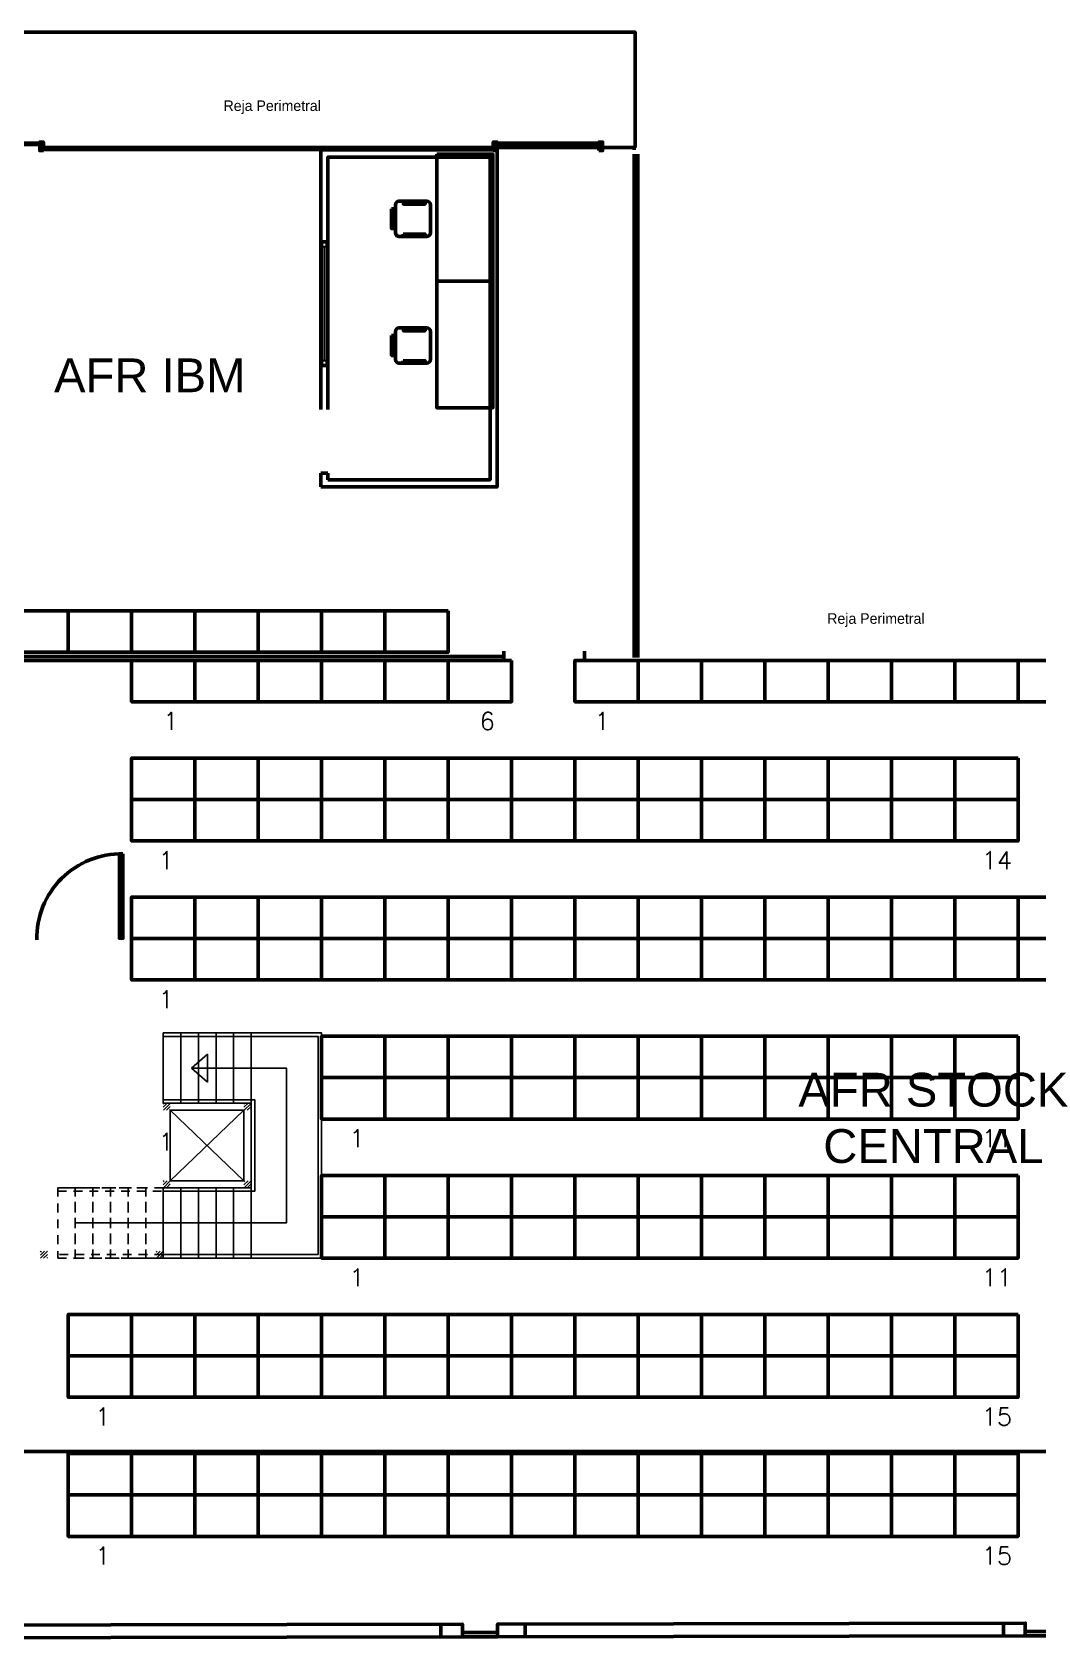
# Model space of a CAD drawing. Header units: millimetres. Extents: x 38 to 157, y 84 to 150.
# Drawn here: x 65.79 to 80.09, y 84.3 to 107.11 of the extents above; entities that cross this region are included whole.
import ezdxf

# ---------------------------------------------------------------- set-up
doc = ezdxf.new("R2010")
doc.units = ezdxf.units.MM
doc.linetypes.add('HIDDEN2', pattern=[0.1875, 0.125, -0.0625])
doc.layers.add('CARPINTERIA', color=252, linetype='Continuous')
doc.layers.add('VISTAS', color=251, linetype='Continuous')
doc.layers.add('Durlock', color=252, linetype='Continuous', lineweight=50)
doc.styles.add('IRI-OCASA-Layout R 9$0$Standard', font='arial.ttf')
doc.styles.add('OCASA_TODAS_r08$0$Standard', font='txt')
doc.styles.get("Standard").update_dxf_attribs({"font": 'txt.shx'})

# ---------------------------------------------------------------- blocks, each defined once
blk = doc.blocks.new('escalera livianas')
at = {"layer": 'VISTAS'}
h = blk.add_hatch(dxfattribs=at)
h.set_pattern_fill('ANSI31', color=1, scale=0.25, angle=-90, style=0)
h.set_pattern_definition([(315, (-461.102386, 761.53872), (0.0220970869, 0.0220970869), [])])
edge = h.paths.add_edge_path()
edge.add_line((-162.612188, -192.930271), (-162.512188, -192.930271))
edge.add_line((-162.512188, -192.930271), (-162.512188, -193.030271))
edge.add_line((-162.512188, -193.030271), (-162.612188, -193.030271))
edge.add_line((-162.612188, -193.030271), (-162.612188, -192.927583))
h = blk.add_hatch(dxfattribs=at)
h.set_pattern_fill('ANSI31', color=1, scale=0.25, angle=-90, style=0)
h.set_pattern_definition([(315, (-461.10235, 759.89141), (0.0220970869, 0.0220970869), [])])
edge = h.paths.add_edge_path()
edge.add_line((-162.612152, -194.577583), (-162.512152, -194.577583))
edge.add_line((-162.512152, -194.577583), (-162.512152, -194.677583))
edge.add_line((-162.512152, -194.677583), (-162.612152, -194.677583))
edge.add_line((-162.612152, -194.677583), (-162.612152, -194.574895))
h = blk.add_hatch(dxfattribs=at)
h.set_pattern_fill('ANSI31', color=1, scale=0.25, angle=-90, style=0)
h.set_pattern_definition([(315, (-460.102316, 759.79141), (0.0220970869, 0.0220970869), [])])
edge = h.paths.add_edge_path()
edge.add_line((-161.612118, -194.677583), (-161.512118, -194.677583))
edge.add_line((-161.512118, -194.677583), (-161.512118, -194.777583))
edge.add_line((-161.512118, -194.777583), (-161.612118, -194.777583))
edge.add_line((-161.612118, -194.777583), (-161.612118, -194.674895))
h = blk.add_hatch(dxfattribs=at)
h.set_pattern_fill('ANSI31', color=1, scale=0.25, angle=-90, style=0)
h.set_pattern_definition([(315, (-459.002352, 759.79141), (0.0220970869, 0.0220970869), [])])
edge = h.paths.add_edge_path()
edge.add_line((-160.512154, -194.677583), (-160.412154, -194.677583))
edge.add_line((-160.412154, -194.677583), (-160.412154, -194.777583))
edge.add_line((-160.412154, -194.777583), (-160.512154, -194.777583))
edge.add_line((-160.512154, -194.777583), (-160.512154, -194.674895))
h = blk.add_hatch(dxfattribs=at)
h.set_pattern_fill('ANSI31', color=1, scale=0.25, angle=-90, style=0)
h.set_pattern_definition([(315, (-460.102316, 758.644097), (0.0220970869, 0.0220970869), [])])
edge = h.paths.add_edge_path()
edge.add_line((-161.612118, -195.824895), (-161.512118, -195.824895))
edge.add_line((-161.512118, -195.824895), (-161.512118, -195.924895))
edge.add_line((-161.512118, -195.924895), (-161.612118, -195.924895))
edge.add_line((-161.612118, -195.924895), (-161.612118, -195.822207))
h = blk.add_hatch(dxfattribs=at)
h.set_pattern_fill('ANSI31', color=1, scale=0.25, angle=-90, style=0)
h.set_pattern_definition([(315, (-459.002352, 758.644097), (0.0220970869, 0.0220970869), [])])
edge = h.paths.add_edge_path()
edge.add_line((-160.512154, -195.824895), (-160.412154, -195.824895))
edge.add_line((-160.412154, -195.824895), (-160.412154, -195.924895))
edge.add_line((-160.412154, -195.924895), (-160.512154, -195.924895))
edge.add_line((-160.512154, -195.924895), (-160.512154, -195.822207))
at = {"layer": 'VISTAS', "color": 150, "linetype": 'HIDDEN2'}
for points in [[(-162.612183, -193.177583), (-162.612183, -194.677583), (-162.562255, -194.677583), (-162.562255, -193.177583), (-162.612183, -193.177583)], [(-161.612118, -193.177583), (-162.612118, -193.177583), (-162.612118, -193.427583), (-161.612118, -193.427583), (-161.612118, -193.177583)], [(-161.662046, -193.177583), (-161.662046, -194.677583), (-161.612118, -194.677583), (-161.612118, -193.177583), (-161.662046, -193.177583)], [(-161.612118, -193.427583), (-162.612118, -193.427583), (-162.612118, -193.677583), (-161.612118, -193.677583), (-161.612118, -193.427583)], [(-161.612154, -193.677583), (-162.612154, -193.677583), (-162.612154, -193.927583), (-161.612154, -193.927583), (-161.612154, -193.677583)], [(-161.612154, -193.927583), (-162.612154, -193.927583), (-162.612154, -194.177583), (-161.612154, -194.177583), (-161.612154, -193.927583)], [(-161.612154, -194.177583), (-162.612154, -194.177583), (-162.612154, -194.427583), (-161.612154, -194.427583), (-161.612154, -194.177583)], [(-161.612154, -194.427583), (-162.612154, -194.427583), (-162.612154, -194.677583), (-161.612154, -194.677583), (-161.612154, -194.427583)]]:
    blk.add_lwpolyline(points, dxfattribs=at)
at = {"layer": 'VISTAS', "color": 3}
for points in [[(-162.112183, -193.427583), (-162.112183, -193.427583), (-162.112183, -196.427583), (-159.912183, -196.427583), (-159.912183, -195.077583)], [(-159.912183, -195.077583), (-160.112154, -195.307583)], [(-159.912183, -195.077583), (-159.71219, -195.307583)], [(-160.112154, -195.307583), (-159.71219, -195.307583)]]:
    blk.add_lwpolyline(points, dxfattribs=at)
at = {"layer": 'VISTAS', "color": 150}
for points in [[(-161.612154, -194.677583), (-162.612154, -194.677583), (-162.612154, -194.927583), (-161.612154, -194.927583), (-161.612154, -194.677583)], [(-162.612118, -194.677583), (-162.612118, -196.927583), (-159.412188, -196.927583), (-159.41219, -194.677583), (-159.46219, -194.677583), (-159.46219, -196.877583), (-162.56219, -196.877583), (-162.56219, -194.677583), (-162.612118, -194.677583)], [(-161.612118, -194.677583), (-161.612154, -195.927583), (-160.412154, -195.927583), (-160.412154, -194.677583), (-160.362154, -194.677583), (-160.362154, -195.977583), (-161.662154, -195.977583), (-161.662046, -194.677583), (-161.612154, -194.677583)], [(-159.412154, -194.677583), (-160.412154, -194.677583), (-160.412154, -194.927583), (-159.412154, -194.927583), (-159.412154, -194.677583)], [(-161.612154, -194.927583), (-162.612154, -194.927583), (-162.612154, -195.177583), (-161.612154, -195.177583), (-161.612154, -194.927583)], [(-159.412154, -194.927583), (-160.412154, -194.927583), (-160.412154, -195.177583), (-159.412154, -195.177583), (-159.412154, -194.927583)], [(-161.612154, -195.177583), (-162.612154, -195.177583), (-162.612154, -195.427583), (-161.612154, -195.427583), (-161.612154, -195.177583)], [(-159.412154, -195.177583), (-160.412154, -195.177583), (-160.412154, -195.427583), (-159.412154, -195.427583), (-159.412154, -195.177583)], [(-161.612154, -195.427583), (-162.612154, -195.427583), (-162.612154, -195.677583), (-161.612154, -195.677583), (-161.612154, -195.427583)], [(-159.412154, -195.427583), (-160.412154, -195.427583), (-160.412154, -195.677583), (-159.412154, -195.677583), (-159.412154, -195.427583)], [(-161.612154, -195.677583), (-162.612154, -195.677583), (-162.612154, -195.927583), (-161.612154, -195.927583), (-161.612154, -195.677583)], [(-159.412154, -195.677583), (-160.412154, -195.677583), (-160.412154, -195.927583), (-159.412154, -195.927583), (-159.412154, -195.677583)]]:
    blk.add_lwpolyline(points, dxfattribs=at)
at = {"layer": 'VISTAS'}
for points in [[(-161.512118, -194.777583), (-160.512154, -194.777583), (-160.512154, -195.822207), (-161.512118, -195.824895), (-161.512118, -194.777583)], [(-161.512118, -194.777583), (-160.512154, -195.822207)], [(-160.512154, -194.777583), (-161.512118, -195.824895)]]:
    blk.add_lwpolyline(points, dxfattribs=at)
blk = doc.blocks.new('IRI-OCASA-Layout R 9$1$OCA_SILLA')
at = {"linetype": 'Continuous'}
for p, q in [((0.1049, 0.4983), (0.5023, 0.4983)), ((0.0549, 0.05), (0.0549, 0.4483)), ((0.5523, 0.4483), (0.5523, 0.05)), ((0.5023, 0), (0.1049, 0))]:
    blk.add_line(p, q, dxfattribs=at)
for points in [[(0.1654, 0.4663), (0.1654, 0.4876), (0.4749, 0.4876), (0.4749, 0.4663)], [(0, 0.1087), (0, 0.3889), (0.0427, 0.3889), (0.0427, 0.1087)], [(0.1681, 0.0207), (0.1681, 0.0394), (0.4749, 0.0394), (0.4749, 0.0207)]]:
    blk.add_lwpolyline(points, close=True, dxfattribs=at)
for centre, start, end in [((0.1049, 0.4483), 90, 180), ((0.5023, 0.4483), 0, 90), ((0.1049, 0.05), 180, 270), ((0.5023, 0.05), 270, 0)]:
    blk.add_arc(centre, 0.05, start, end, dxfattribs=at)
blk = doc.blocks.new('PF_1')
at = {"layer": 'CARPINTERIA'}
for p, q in [((-0.06, -0.07, 0.000008), (-0.06, -1.684945)), ((-0.033, -1.684945, 0.000008), (-0.033, -0.07, 0.000008)), ((-0.03, -1.684945), (-0.03, -0.07, 0.000008)), ((-0.027, -1.684945, 0.000008), (-0.027, -0.07, 0.000008)), ((0, -0.07, 0.000008), (0, -1.684945))]:
    blk.add_line(p, q, dxfattribs=at)
at = {"layer": 'CARPINTERIA', "color": 1}
for points in [[(0, 0), (0, -0.07), (-0.06, -0.07), (-0.06, 0)], [(-0.005, -0.005), (-0.005, -0.065), (-0.055, -0.065), (-0.055, -0.005)], [(0, -1.684945), (0, -1.754945), (-0.06, -1.754945), (-0.06, -1.684945)], [(-0.005, -1.689945), (-0.005, -1.749945), (-0.055, -1.749945), (-0.055, -1.689945)]]:
    blk.add_lwpolyline(points, close=True, dxfattribs=at)

msp = doc.modelspace()

# ---------------------------------------------------------------- linework, layer by layer
at = {"layer": 'Durlock'}
for p, q in [((65.896055, 105.467342, -0.000008), (74.349054, 105.467347, -0.000008)), ((65.896055, 105.439801, -0.000008), (71.878993, 105.439801, -0.000008)), ((69.931848, 105.439801, -0.000008), (70.399054, 105.439801, -0.000008)), ((71.931848, 105.467342, -0.000008), (72.399054, 105.467342, -0.000008)), ((74.349054, 105.43241, -0.000008), (74.349054, 105.48241, -0.000008)), ((74.349058, 98.221755, -0.000008), (74.349057, 105.374796, -0.000008)), ((74.399058, 98.221755, -0.000008), (74.399058, 105.374796, -0.000008)), ((69.994706, 104.126927, -0.000008), (69.894706, 104.126927, -0.000008)), ((69.994706, 102.371982, -0.000008), (69.894706, 102.371982, -0.000008)), ((69.894706, 100.647128, -0.000008), (69.894706, 100.841902, -0.000008)), ((69.894706, 100.841902, -0.000008), (69.994706, 100.841902, -0.000008)), ((69.994706, 100.747128, -0.000008), (69.994706, 100.841902, -0.000008)), ((72.49667, 98.182407, -0.000008), (72.49667, 98.31397, -0.000008)), ((73.64113, 98.182407, -0.000008), (73.64113, 98.31397, -0.000008)), ((64.399293, 98.239149, -0.000008), (72.49667, 98.239222, -0.000008)), ((64.399294, 98.182407, -0.000008), (72.49667, 98.182407, -0.000008)), ((112.345739, 86.945164), (64.398458, 86.944933, -0.000008)), ((71.599735, 84.492818, -0.000008), (71.599735, 84.312818, -0.000008)), ((72.799729, 84.492425, -0.000008), (72.799729, 84.312425, -0.000008)), ((79.599729, 84.508159, -0.000008), (79.599729, 84.328159, -0.000008))]:
    msp.add_line(p, q, dxfattribs=at)
at = {"layer": 'Durlock', "elevation": -0.000008}
for points in [[(74.361892, 105.467342), (74.361892, 107.106586), (53.497746, 107.106586)], [(69.894706, 100.647128), (72.399057, 100.647128), (72.399057, 105.43241), (69.894706, 105.43241), (69.894706, 101.743502)], [(69.994706, 100.747128), (72.299057, 100.747128), (72.299057, 105.33241), (69.994706, 105.33241), (69.994706, 101.743502)], [(66.302698, 98.887413), (65.402698, 98.887413), (65.402698, 98.299413), (66.302698, 98.299413), (66.302698, 98.887413)], [(67.202698, 98.887413), (66.302698, 98.887413), (66.302698, 98.299413), (67.202698, 98.299413), (67.202698, 98.887413)], [(68.102698, 98.885245), (67.202698, 98.885245), (67.202698, 98.297245), (68.102698, 98.297245), (68.102698, 98.885245)], [(69.002698, 98.885245), (68.102698, 98.885245), (68.102698, 98.297245), (69.002698, 98.297245), (69.002698, 98.885245)], [(69.902698, 98.885245), (69.002698, 98.885245), (69.002698, 98.297245), (69.902698, 98.297245), (69.902698, 98.885245)], [(70.802698, 98.885245), (69.902698, 98.885245), (69.902698, 98.297245), (70.802698, 98.297245), (70.802698, 98.885245)], [(71.702698, 98.885245), (70.802698, 98.885245), (70.802698, 98.297245), (71.702698, 98.297245), (71.702698, 98.885245)], [(68.105191, 98.182407), (67.205191, 98.182407), (67.205191, 97.594407), (68.105191, 97.594407), (68.105191, 98.182407)], [(69.005191, 98.182407), (68.105191, 98.182407), (68.105191, 97.594407), (69.005191, 97.594407), (69.005191, 98.182407)], [(69.905191, 98.182407), (69.005191, 98.182407), (69.005191, 97.594407), (69.905191, 97.594407), (69.905191, 98.182407)], [(70.805191, 98.182407), (69.905191, 98.182407), (69.905191, 97.594407), (70.805191, 97.594407), (70.805191, 98.182407)], [(71.705191, 98.182407), (70.805191, 98.182407), (70.805191, 97.594407), (71.705191, 97.594407), (71.705191, 98.182407)], [(72.605191, 98.182407), (71.705191, 98.182407), (71.705191, 97.594407), (72.605191, 97.594407), (72.605191, 98.182407)], [(74.405191, 98.182407), (73.505191, 98.182407), (73.505191, 97.594407), (74.405191, 97.594407), (74.405191, 98.182407)], [(75.305191, 98.182407), (74.405191, 98.182407), (74.405191, 97.594407), (75.305191, 97.594407), (75.305191, 98.182407)], [(76.205191, 98.182407), (75.305191, 98.182407), (75.305191, 97.594407), (76.205191, 97.594407), (76.205191, 98.182407)], [(77.105191, 98.182407), (76.205191, 98.182407), (76.205191, 97.594407), (77.105191, 97.594407), (77.105191, 98.182407)], [(78.005191, 98.182407), (77.105191, 98.182407), (77.105191, 97.594407), (78.005191, 97.594407), (78.005191, 98.182407)], [(78.905191, 98.182407), (78.005191, 98.182407), (78.005191, 97.594407), (78.905191, 97.594407), (78.905191, 98.182407)], [(79.805191, 98.182407), (78.905191, 98.182407), (78.905191, 97.594407), (79.805191, 97.594407), (79.805191, 98.182407)], [(80.705191, 98.182407), (79.805191, 98.182407), (79.805191, 97.594407), (80.705191, 97.594407), (80.705191, 98.182407)], [(68.105191, 96.794407), (67.205191, 96.794407), (67.205191, 96.206407), (68.105191, 96.206407), (68.105191, 96.794407)], [(69.005191, 96.794407), (68.105191, 96.794407), (68.105191, 96.206407), (69.005191, 96.206407), (69.005191, 96.794407)], [(69.905191, 96.794407), (69.005191, 96.794407), (69.005191, 96.206407), (69.905191, 96.206407), (69.905191, 96.794407)], [(70.805191, 96.794407), (69.905191, 96.794407), (69.905191, 96.206407), (70.805191, 96.206407), (70.805191, 96.794407)], [(71.705191, 96.794407), (70.805191, 96.794407), (70.805191, 96.206407), (71.705191, 96.206407), (71.705191, 96.794407)], [(72.605191, 96.794407), (71.705191, 96.794407), (71.705191, 96.206407), (72.605191, 96.206407), (72.605191, 96.794407)], [(73.505191, 96.794407), (72.605191, 96.794407), (72.605191, 96.206407), (73.505191, 96.206407), (73.505191, 96.794407)], [(74.405191, 96.794407), (73.505191, 96.794407), (73.505191, 96.206407), (74.405191, 96.206407), (74.405191, 96.794407)], [(75.305191, 96.794407), (74.405191, 96.794407), (74.405191, 96.206407), (75.305191, 96.206407), (75.305191, 96.794407)], [(76.205191, 96.794407), (75.305191, 96.794407), (75.305191, 96.206407), (76.205191, 96.206407), (76.205191, 96.794407)], [(77.105191, 96.794407), (76.205191, 96.794407), (76.205191, 96.206407), (77.105191, 96.206407), (77.105191, 96.794407)], [(78.005191, 96.794407), (77.105191, 96.794407), (77.105191, 96.206407), (78.005191, 96.206407), (78.005191, 96.794407)], [(78.905191, 96.794407), (78.005191, 96.794407), (78.005191, 96.206407), (78.905191, 96.206407), (78.905191, 96.794407)], [(79.805191, 96.794407), (78.905191, 96.794407), (78.905191, 96.206407), (79.805191, 96.206407), (79.805191, 96.794407)], [(68.105191, 96.206407), (67.205191, 96.206407), (67.205191, 95.618407), (68.105191, 95.618407), (68.105191, 96.206407)], [(69.005191, 96.206407), (68.105191, 96.206407), (68.105191, 95.618407), (69.005191, 95.618407), (69.005191, 96.206407)], [(69.905191, 96.206407), (69.005191, 96.206407), (69.005191, 95.618407), (69.905191, 95.618407), (69.905191, 96.206407)], [(70.805191, 96.206407), (69.905191, 96.206407), (69.905191, 95.618407), (70.805191, 95.618407), (70.805191, 96.206407)], [(71.705191, 96.206407), (70.805191, 96.206407), (70.805191, 95.618407), (71.705191, 95.618407), (71.705191, 96.206407)], [(72.605191, 96.206407), (71.705191, 96.206407), (71.705191, 95.618407), (72.605191, 95.618407), (72.605191, 96.206407)], [(73.505191, 96.206407), (72.605191, 96.206407), (72.605191, 95.618407), (73.505191, 95.618407), (73.505191, 96.206407)], [(74.405191, 96.206407), (73.505191, 96.206407), (73.505191, 95.618407), (74.405191, 95.618407), (74.405191, 96.206407)], [(75.305191, 96.206407), (74.405191, 96.206407), (74.405191, 95.618407), (75.305191, 95.618407), (75.305191, 96.206407)], [(76.205191, 96.206407), (75.305191, 96.206407), (75.305191, 95.618407), (76.205191, 95.618407), (76.205191, 96.206407)], [(77.105191, 96.206407), (76.205191, 96.206407), (76.205191, 95.618407), (77.105191, 95.618407), (77.105191, 96.206407)], [(78.005191, 96.206407), (77.105191, 96.206407), (77.105191, 95.618407), (78.005191, 95.618407), (78.005191, 96.206407)], [(78.905191, 96.206407), (78.005191, 96.206407), (78.005191, 95.618407), (78.905191, 95.618407), (78.905191, 96.206407)], [(79.805191, 96.206407), (78.905191, 96.206407), (78.905191, 95.618407), (79.805191, 95.618407), (79.805191, 96.206407)], [(68.105191, 94.818407), (67.205191, 94.818407), (67.205191, 94.230407), (68.105191, 94.230407), (68.105191, 94.818407)], [(69.005191, 94.818407), (68.105191, 94.818407), (68.105191, 94.230407), (69.005191, 94.230407), (69.005191, 94.818407)], [(69.905191, 94.818407), (69.005191, 94.818407), (69.005191, 94.230407), (69.905191, 94.230407), (69.905191, 94.818407)], [(70.805191, 94.818407), (69.905191, 94.818407), (69.905191, 94.230407), (70.805191, 94.230407), (70.805191, 94.818407)], [(71.705191, 94.818407), (70.805191, 94.818407), (70.805191, 94.230407), (71.705191, 94.230407), (71.705191, 94.818407)], [(72.605191, 94.818407), (71.705191, 94.818407), (71.705191, 94.230407), (72.605191, 94.230407), (72.605191, 94.818407)], [(73.505191, 94.818407), (72.605191, 94.818407), (72.605191, 94.230407), (73.505191, 94.230407), (73.505191, 94.818407)], [(74.405191, 94.818407), (73.505191, 94.818407), (73.505191, 94.230407), (74.405191, 94.230407), (74.405191, 94.818407)], [(75.305191, 94.818407), (74.405191, 94.818407), (74.405191, 94.230407), (75.305191, 94.230407), (75.305191, 94.818407)], [(76.205191, 94.818407), (75.305191, 94.818407), (75.305191, 94.230407), (76.205191, 94.230407), (76.205191, 94.818407)], [(77.105191, 94.818407), (76.205191, 94.818407), (76.205191, 94.230407), (77.105191, 94.230407), (77.105191, 94.818407)], [(78.005191, 94.818407), (77.105191, 94.818407), (77.105191, 94.230407), (78.005191, 94.230407), (78.005191, 94.818407)], [(78.905191, 94.818407), (78.005191, 94.818407), (78.005191, 94.230407), (78.905191, 94.230407), (78.905191, 94.818407)], [(79.805191, 94.818407), (78.905191, 94.818407), (78.905191, 94.230407), (79.805191, 94.230407), (79.805191, 94.818407)], [(80.705191, 94.818407), (79.805191, 94.818407), (79.805191, 94.230407), (80.705191, 94.230407), (80.705191, 94.818407)], [(68.105191, 94.230407), (67.205191, 94.230407), (67.205191, 93.642407), (68.105191, 93.642407), (68.105191, 94.230407)], [(69.005191, 94.230407), (68.105191, 94.230407), (68.105191, 93.642407), (69.005191, 93.642407), (69.005191, 94.230407)], [(69.905191, 94.230407), (69.005191, 94.230407), (69.005191, 93.642407), (69.905191, 93.642407), (69.905191, 94.230407)], [(70.805191, 94.230407), (69.905191, 94.230407), (69.905191, 93.642407), (70.805191, 93.642407), (70.805191, 94.230407)], [(71.705191, 94.230407), (70.805191, 94.230407), (70.805191, 93.642407), (71.705191, 93.642407), (71.705191, 94.230407)], [(72.605191, 94.230407), (71.705191, 94.230407), (71.705191, 93.642407), (72.605191, 93.642407), (72.605191, 94.230407)], [(73.505191, 94.230407), (72.605191, 94.230407), (72.605191, 93.642407), (73.505191, 93.642407), (73.505191, 94.230407)], [(74.405191, 94.230407), (73.505191, 94.230407), (73.505191, 93.642407), (74.405191, 93.642407), (74.405191, 94.230407)], [(75.305191, 94.230407), (74.405191, 94.230407), (74.405191, 93.642407), (75.305191, 93.642407), (75.305191, 94.230407)], [(76.205191, 94.230407), (75.305191, 94.230407), (75.305191, 93.642407), (76.205191, 93.642407), (76.205191, 94.230407)], [(77.105191, 94.230407), (76.205191, 94.230407), (76.205191, 93.642407), (77.105191, 93.642407), (77.105191, 94.230407)], [(78.005191, 94.230407), (77.105191, 94.230407), (77.105191, 93.642407), (78.005191, 93.642407), (78.005191, 94.230407)], [(78.905191, 94.230407), (78.005191, 94.230407), (78.005191, 93.642407), (78.905191, 93.642407), (78.905191, 94.230407)], [(79.805191, 94.230407), (78.905191, 94.230407), (78.905191, 93.642407), (79.805191, 93.642407), (79.805191, 94.230407)], [(80.705191, 94.230407), (79.805191, 94.230407), (79.805191, 93.642407), (80.705191, 93.642407), (80.705191, 94.230407)], [(70.805191, 92.842407), (69.905191, 92.842407), (69.905191, 92.254407), (70.805191, 92.254407), (70.805191, 92.842407)], [(71.705191, 92.842407), (70.805191, 92.842407), (70.805191, 92.254407), (71.705191, 92.254407), (71.705191, 92.842407)], [(72.605191, 92.842407), (71.705191, 92.842407), (71.705191, 92.254407), (72.605191, 92.254407), (72.605191, 92.842407)], [(73.505191, 92.842407), (72.605191, 92.842407), (72.605191, 92.254407), (73.505191, 92.254407), (73.505191, 92.842407)], [(74.405191, 92.842407), (73.505191, 92.842407), (73.505191, 92.254407), (74.405191, 92.254407), (74.405191, 92.842407)], [(75.305191, 92.842407), (74.405191, 92.842407), (74.405191, 92.254407), (75.305191, 92.254407), (75.305191, 92.842407)], [(76.205191, 92.842407), (75.305191, 92.842407), (75.305191, 92.254407), (76.205191, 92.254407), (76.205191, 92.842407)], [(77.105191, 92.842407), (76.205191, 92.842407), (76.205191, 92.254407), (77.105191, 92.254407), (77.105191, 92.842407)], [(78.005191, 92.842407), (77.105191, 92.842407), (77.105191, 92.254407), (78.005191, 92.254407), (78.005191, 92.842407)], [(78.905191, 92.842407), (78.005191, 92.842407), (78.005191, 92.254407), (78.905191, 92.254407), (78.905191, 92.842407)], [(79.805191, 92.842407), (78.905191, 92.842407), (78.905191, 92.254407), (79.805191, 92.254407), (79.805191, 92.842407)], [(70.805187, 92.254407), (69.905187, 92.254407), (69.905187, 91.666407), (70.805187, 91.666407), (70.805187, 92.254407)], [(71.705187, 92.254407), (70.805187, 92.254407), (70.805187, 91.666407), (71.705187, 91.666407), (71.705187, 92.254407)], [(72.605187, 92.254407), (71.705187, 92.254407), (71.705187, 91.666407), (72.605187, 91.666407), (72.605187, 92.254407)], [(73.505187, 92.254407), (72.605187, 92.254407), (72.605187, 91.666407), (73.505187, 91.666407), (73.505187, 92.254407)], [(74.405187, 92.254407), (73.505187, 92.254407), (73.505187, 91.666407), (74.405187, 91.666407), (74.405187, 92.254407)], [(75.305187, 92.254407), (74.405187, 92.254407), (74.405187, 91.666407), (75.305187, 91.666407), (75.305187, 92.254407)], [(76.205187, 92.254407), (75.305187, 92.254407), (75.305187, 91.666407), (76.205187, 91.666407), (76.205187, 92.254407)], [(77.105187, 92.254407), (76.205187, 92.254407), (76.205187, 91.666407), (77.105187, 91.666407), (77.105187, 92.254407)], [(78.005187, 92.254407), (77.105187, 92.254407), (77.105187, 91.666407), (78.005187, 91.666407), (78.005187, 92.254407)], [(78.905187, 92.254407), (78.005187, 92.254407), (78.005187, 91.666407), (78.905187, 91.666407), (78.905187, 92.254407)], [(79.805187, 92.254407), (78.905187, 92.254407), (78.905187, 91.666407), (79.805187, 91.666407), (79.805187, 92.254407)], [(70.805187, 90.866407), (69.905187, 90.866407), (69.905187, 90.278407), (70.805187, 90.278407), (70.805187, 90.866407)], [(71.705187, 90.866407), (70.805187, 90.866407), (70.805187, 90.278407), (71.705187, 90.278407), (71.705187, 90.866407)], [(72.605187, 90.866407), (71.705187, 90.866407), (71.705187, 90.278407), (72.605187, 90.278407), (72.605187, 90.866407)], [(73.505187, 90.866407), (72.605187, 90.866407), (72.605187, 90.278407), (73.505187, 90.278407), (73.505187, 90.866407)], [(74.405187, 90.866407), (73.505187, 90.866407), (73.505187, 90.278407), (74.405187, 90.278407), (74.405187, 90.866407)], [(75.305187, 90.866407), (74.405187, 90.866407), (74.405187, 90.278407), (75.305187, 90.278407), (75.305187, 90.866407)], [(76.205187, 90.866407), (75.305187, 90.866407), (75.305187, 90.278407), (76.205187, 90.278407), (76.205187, 90.866407)], [(77.105187, 90.866407), (76.205187, 90.866407), (76.205187, 90.278407), (77.105187, 90.278407), (77.105187, 90.866407)], [(78.005187, 90.866407), (77.105187, 90.866407), (77.105187, 90.278407), (78.005187, 90.278407), (78.005187, 90.866407)], [(78.905187, 90.866407), (78.005187, 90.866407), (78.005187, 90.278407), (78.905187, 90.278407), (78.905187, 90.866407)], [(79.805187, 90.866407), (78.905187, 90.866407), (78.905187, 90.278407), (79.805187, 90.278407), (79.805187, 90.866407)], [(70.805187, 90.278407), (69.905187, 90.278407), (69.905187, 89.690407), (70.805187, 89.690407), (70.805187, 90.278407)], [(71.705187, 90.278407), (70.805187, 90.278407), (70.805187, 89.690407), (71.705187, 89.690407), (71.705187, 90.278407)], [(72.605187, 90.278407), (71.705187, 90.278407), (71.705187, 89.690407), (72.605187, 89.690407), (72.605187, 90.278407)], [(73.505187, 90.278407), (72.605187, 90.278407), (72.605187, 89.690407), (73.505187, 89.690407), (73.505187, 90.278407)], [(74.405187, 90.278407), (73.505187, 90.278407), (73.505187, 89.690407), (74.405187, 89.690407), (74.405187, 90.278407)], [(75.305187, 90.278407), (74.405187, 90.278407), (74.405187, 89.690407), (75.305187, 89.690407), (75.305187, 90.278407)], [(76.205187, 90.278407), (75.305187, 90.278407), (75.305187, 89.690407), (76.205187, 89.690407), (76.205187, 90.278407)], [(77.105187, 90.278407), (76.205187, 90.278407), (76.205187, 89.690407), (77.105187, 89.690407), (77.105187, 90.278407)], [(78.005187, 90.278407), (77.105187, 90.278407), (77.105187, 89.690407), (78.005187, 89.690407), (78.005187, 90.278407)], [(78.905187, 90.278407), (78.005187, 90.278407), (78.005187, 89.690407), (78.905187, 89.690407), (78.905187, 90.278407)], [(79.805187, 90.278407), (78.905187, 90.278407), (78.905187, 89.690407), (79.805187, 89.690407), (79.805187, 90.278407)], [(67.205187, 88.890407), (66.305187, 88.890407), (66.305187, 88.302407), (67.205187, 88.302407), (67.205187, 88.890407)], [(68.105187, 88.890407), (67.205187, 88.890407), (67.205187, 88.302407), (68.105187, 88.302407), (68.105187, 88.890407)], [(69.005187, 88.890407), (68.105187, 88.890407), (68.105187, 88.302407), (69.005187, 88.302407), (69.005187, 88.890407)], [(69.905187, 88.890407), (69.005187, 88.890407), (69.005187, 88.302407), (69.905187, 88.302407), (69.905187, 88.890407)], [(70.805187, 88.890407), (69.905187, 88.890407), (69.905187, 88.302407), (70.805187, 88.302407), (70.805187, 88.890407)], [(71.705187, 88.890407), (70.805187, 88.890407), (70.805187, 88.302407), (71.705187, 88.302407), (71.705187, 88.890407)], [(72.605187, 88.890407), (71.705187, 88.890407), (71.705187, 88.302407), (72.605187, 88.302407), (72.605187, 88.890407)], [(73.505187, 88.890407), (72.605187, 88.890407), (72.605187, 88.302407), (73.505187, 88.302407), (73.505187, 88.890407)], [(74.405187, 88.890407), (73.505187, 88.890407), (73.505187, 88.302407), (74.405187, 88.302407), (74.405187, 88.890407)], [(75.305187, 88.890407), (74.405187, 88.890407), (74.405187, 88.302407), (75.305187, 88.302407), (75.305187, 88.890407)], [(76.205187, 88.890407), (75.305187, 88.890407), (75.305187, 88.302407), (76.205187, 88.302407), (76.205187, 88.890407)], [(77.105187, 88.890407), (76.205187, 88.890407), (76.205187, 88.302407), (77.105187, 88.302407), (77.105187, 88.890407)], [(78.005187, 88.890407), (77.105187, 88.890407), (77.105187, 88.302407), (78.005187, 88.302407), (78.005187, 88.890407)], [(78.905187, 88.890407), (78.005187, 88.890407), (78.005187, 88.302407), (78.905187, 88.302407), (78.905187, 88.890407)], [(79.805187, 88.890407), (78.905187, 88.890407), (78.905187, 88.302407), (79.805187, 88.302407), (79.805187, 88.890407)], [(67.205187, 88.302407), (66.305187, 88.302407), (66.305187, 87.714407), (67.205187, 87.714407), (67.205187, 88.302407)], [(68.105187, 88.302407), (67.205187, 88.302407), (67.205187, 87.714407), (68.105187, 87.714407), (68.105187, 88.302407)], [(69.005187, 88.302407), (68.105187, 88.302407), (68.105187, 87.714407), (69.005187, 87.714407), (69.005187, 88.302407)], [(69.905187, 88.302407), (69.005187, 88.302407), (69.005187, 87.714407), (69.905187, 87.714407), (69.905187, 88.302407)], [(70.805187, 88.302407), (69.905187, 88.302407), (69.905187, 87.714407), (70.805187, 87.714407), (70.805187, 88.302407)], [(71.705187, 88.302407), (70.805187, 88.302407), (70.805187, 87.714407), (71.705187, 87.714407), (71.705187, 88.302407)], [(72.605187, 88.302407), (71.705187, 88.302407), (71.705187, 87.714407), (72.605187, 87.714407), (72.605187, 88.302407)], [(73.505187, 88.302407), (72.605187, 88.302407), (72.605187, 87.714407), (73.505187, 87.714407), (73.505187, 88.302407)], [(74.405187, 88.302407), (73.505187, 88.302407), (73.505187, 87.714407), (74.405187, 87.714407), (74.405187, 88.302407)], [(75.305187, 88.302407), (74.405187, 88.302407), (74.405187, 87.714407), (75.305187, 87.714407), (75.305187, 88.302407)], [(76.205187, 88.302407), (75.305187, 88.302407), (75.305187, 87.714407), (76.205187, 87.714407), (76.205187, 88.302407)], [(77.105187, 88.302407), (76.205187, 88.302407), (76.205187, 87.714407), (77.105187, 87.714407), (77.105187, 88.302407)], [(78.005187, 88.302407), (77.105187, 88.302407), (77.105187, 87.714407), (78.005187, 87.714407), (78.005187, 88.302407)], [(78.905187, 88.302407), (78.005187, 88.302407), (78.005187, 87.714407), (78.905187, 87.714407), (78.905187, 88.302407)], [(79.805187, 88.302407), (78.905187, 88.302407), (78.905187, 87.714407), (79.805187, 87.714407), (79.805187, 88.302407)], [(67.205187, 86.914407), (66.305187, 86.914407), (66.305187, 86.326407), (67.205187, 86.326407), (67.205187, 86.914407)], [(68.105187, 86.914407), (67.205187, 86.914407), (67.205187, 86.326407), (68.105187, 86.326407), (68.105187, 86.914407)], [(69.005187, 86.914407), (68.105187, 86.914407), (68.105187, 86.326407), (69.005187, 86.326407), (69.005187, 86.914407)], [(69.905187, 86.914407), (69.005187, 86.914407), (69.005187, 86.326407), (69.905187, 86.326407), (69.905187, 86.914407)], [(70.805187, 86.914407), (69.905187, 86.914407), (69.905187, 86.326407), (70.805187, 86.326407), (70.805187, 86.914407)], [(71.705187, 86.914407), (70.805187, 86.914407), (70.805187, 86.326407), (71.705187, 86.326407), (71.705187, 86.914407)], [(72.605187, 86.914407), (71.705187, 86.914407), (71.705187, 86.326407), (72.605187, 86.326407), (72.605187, 86.914407)], [(73.505187, 86.914407), (72.605187, 86.914407), (72.605187, 86.326407), (73.505187, 86.326407), (73.505187, 86.914407)], [(74.405187, 86.914407), (73.505187, 86.914407), (73.505187, 86.326407), (74.405187, 86.326407), (74.405187, 86.914407)], [(75.305187, 86.914407), (74.405187, 86.914407), (74.405187, 86.326407), (75.305187, 86.326407), (75.305187, 86.914407)], [(76.205187, 86.914407), (75.305187, 86.914407), (75.305187, 86.326407), (76.205187, 86.326407), (76.205187, 86.914407)], [(77.105187, 86.914407), (76.205187, 86.914407), (76.205187, 86.326407), (77.105187, 86.326407), (77.105187, 86.914407)], [(78.005187, 86.914407), (77.105187, 86.914407), (77.105187, 86.326407), (78.005187, 86.326407), (78.005187, 86.914407)], [(78.905187, 86.914407), (78.005187, 86.914407), (78.005187, 86.326407), (78.905187, 86.326407), (78.905187, 86.914407)], [(79.805187, 86.914407), (78.905187, 86.914407), (78.905187, 86.326407), (79.805187, 86.326407), (79.805187, 86.914407)], [(67.205187, 86.326407), (66.305187, 86.326407), (66.305187, 85.738407), (67.205187, 85.738407), (67.205187, 86.326407)], [(68.105187, 86.326407), (67.205187, 86.326407), (67.205187, 85.738407), (68.105187, 85.738407), (68.105187, 86.326407)], [(69.005187, 86.326407), (68.105187, 86.326407), (68.105187, 85.738407), (69.005187, 85.738407), (69.005187, 86.326407)], [(69.905187, 86.326407), (69.005187, 86.326407), (69.005187, 85.738407), (69.905187, 85.738407), (69.905187, 86.326407)], [(70.805187, 86.326407), (69.905187, 86.326407), (69.905187, 85.738407), (70.805187, 85.738407), (70.805187, 86.326407)], [(71.705187, 86.326407), (70.805187, 86.326407), (70.805187, 85.738407), (71.705187, 85.738407), (71.705187, 86.326407)], [(72.605187, 86.326407), (71.705187, 86.326407), (71.705187, 85.738407), (72.605187, 85.738407), (72.605187, 86.326407)], [(73.505187, 86.326407), (72.605187, 86.326407), (72.605187, 85.738407), (73.505187, 85.738407), (73.505187, 86.326407)], [(74.405187, 86.326407), (73.505187, 86.326407), (73.505187, 85.738407), (74.405187, 85.738407), (74.405187, 86.326407)], [(75.305187, 86.326407), (74.405187, 86.326407), (74.405187, 85.738407), (75.305187, 85.738407), (75.305187, 86.326407)], [(76.205187, 86.326407), (75.305187, 86.326407), (75.305187, 85.738407), (76.205187, 85.738407), (76.205187, 86.326407)], [(77.105187, 86.326407), (76.205187, 86.326407), (76.205187, 85.738407), (77.105187, 85.738407), (77.105187, 86.326407)], [(78.005187, 86.326407), (77.105187, 86.326407), (77.105187, 85.738407), (78.005187, 85.738407), (78.005187, 86.326407)], [(78.905187, 86.326407), (78.005187, 86.326407), (78.005187, 85.738407), (78.905187, 85.738407), (78.905187, 86.326407)], [(79.805187, 86.326407), (78.905187, 86.326407), (78.905187, 85.738407), (79.805187, 85.738407), (79.805187, 86.326407)]]:
    msp.add_lwpolyline(points, dxfattribs=at)
for points in [[(64.399247, 105.527633), (65.952102, 105.527633), (65.952102, 105.507982), (64.399247, 105.507982)], [(65.952102, 105.491352), (65.899247, 105.491352), (65.899247, 105.544263), (65.952102, 105.544263)], [(65.952102, 105.422775), (65.899247, 105.422775), (65.899247, 105.475686), (65.952102, 105.475686)], [(72.34587, 105.491352), (72.398725, 105.491352), (72.398725, 105.544263), (72.34587, 105.544263)], [(73.898725, 105.527633), (72.34587, 105.527633), (72.34587, 105.507982), (73.898725, 105.507982)], [(72.34587, 105.422775), (72.398725, 105.422775), (72.398725, 105.475686), (72.34587, 105.475686)], [(73.84587, 105.491352), (73.898725, 105.491352), (73.898725, 105.544263), (73.84587, 105.544263)], [(73.84587, 105.422775), (73.898725, 105.422775), (73.898725, 105.475686), (73.84587, 105.475686)], [(71.541306, 105.370907), (72.341306, 105.370907), (72.341306, 103.570907), (71.541306, 103.570907)], [(71.541306, 103.570907), (72.341306, 103.570907), (72.341306, 101.770907), (71.541306, 101.770907)], [(67.082437, 95.434262), (67.082437, 94.234262), (67.032437, 94.234262), (67.032437, 95.434262)]]:
    msp.add_lwpolyline(points, close=True, dxfattribs=at)
at = {"layer": 'Durlock'}
for points in [[(64.40642, 84.296253), (64.40642, 84.476253), (71.906251, 84.49162), (71.906251, 84.31162), (64.40642, 84.296253)], [(64.40642, 84.296253), (64.40642, 84.476253), (71.906251, 84.49162), (71.906251, 84.31162), (64.40642, 84.296253)], [(72.406251, 84.31162), (72.406251, 84.49162), (79.906971, 84.506493), (79.906971, 84.326493), (72.406251, 84.31162)], [(71.906251, 84.37162), (72.406251, 84.37162), (72.406251, 84.31162), (71.906251, 84.31162), (71.906251, 84.37162)], [(79.906971, 84.386493), (80.406971, 84.387485), (80.406971, 84.327485), (79.906971, 84.326493), (79.906971, 84.386493)]]:
    msp.add_lwpolyline(points, dxfattribs=at)
msp.add_arc((67.057437, 94.234262, -0.000008), 1.20026, 88.806511, 181.070599, dxfattribs=at)

# ---------------------------------------------------------------- block references
at = {"layer": 'Durlock', "extrusion": (0, 0, -1), "zscale": -1, "rotation": 180}
for p in [(-70.900565, 104.70392, 0.000008), (-70.900565, 102.90392, 0.000008)]:
    msp.add_blockref('IRI-OCASA-Layout R 9$1$OCA_SILLA', p, dxfattribs=at)
at = {"layer": 'Durlock'}
msp.add_blockref('PF_1', (69.974706, 104.126927, -0.000008), dxfattribs=at)
at = {"layer": 'Durlock', "rotation": 90}
msp.add_blockref('escalera livianas', (-127.022395, 252.302595, -0.000008), dxfattribs=at)

# ---------------------------------------------------------------- texts
at = {"color": 7, "char_height": 0.48, "attachment_point": 7, "style": 'IRI-OCASA-Layout R 9$0$Standard'}
for s, insert in [('\\pxqc;AFR IBM', (64.864386, 101.991096, -0.000023)), ('\\pxqc;AFR STOCK CENTRAL', (76.002224, 91.036308, -0.000015))]:
    msp.add_mtext_dynamic_manual_height_columns(s, width=5.19656, gutter_width=12.5, heights=[0], dxfattribs=dict(at, insert=insert))
at = {"layer": 'Durlock'}
for s, p in [('1', (67.653812, 97.194431, -0.000008)), ('6', (72.153812, 97.194431, -0.000008)), ('1', (73.786313, 97.194431, -0.000008)), ('1', (67.590024, 95.218431, -0.000008)), ('14', (79.290024, 95.218431, -0.000008)), ('1', (67.590024, 93.242431, -0.000008)), ('1', (70.300641, 91.266431, -0.000008)), ('11', (79.290024, 91.266431, -0.000008)), ('1', (67.590024, 91.217655, -0.000008)), ('1', (70.300641, 89.290431, -0.000008)), ('11', (79.290024, 89.290431, -0.000008)), ('1', (66.690024, 87.314431, -0.000008)), ('15', (79.290024, 87.314431, -0.000008)), ('1', (66.690024, 85.338431, -0.000008)), ('15', (79.290024, 85.338431, -0.000008))]:
    msp.add_text(s, height=0.25, dxfattribs=at).set_placement(p)
at = {"layer": 'Durlock', "char_height": 0.15, "attachment_point": 1, "style": 'OCASA_TODAS_r08$0$Standard'}
for insert in [(68.511882, 106.136305), (77.09258, 98.85137)]:
    msp.add_mtext_dynamic_manual_height_columns('Reja Perimetral', width=4.415616, gutter_width=12.5, heights=[0], dxfattribs=dict(at, insert=insert))

doc.saveas('drawing.dxf')
